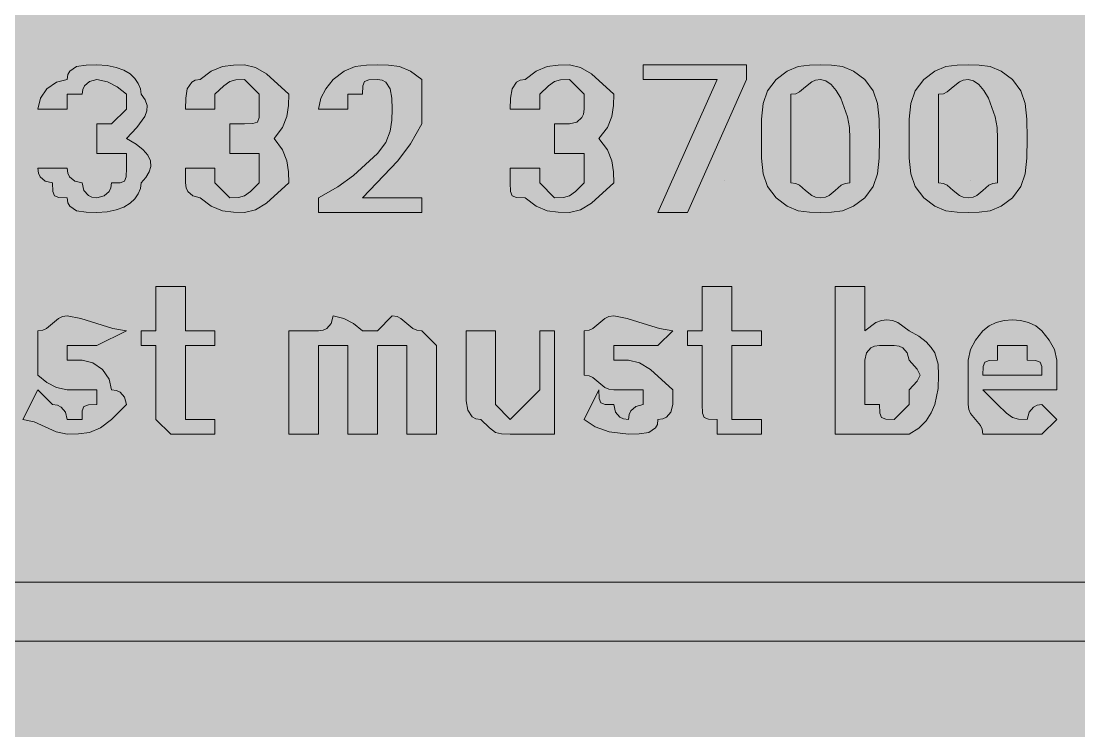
# Model space of a CAD drawing. Header units: metres. Extents: x 10 to 558, y 11 to 260.
# Drawn here: x 364.8 to 450.8, y 133.6 to 191.2 of the extents above; entities that cross this region are included whole.
import ezdxf

# ---------------------------------------------------------------- set-up
doc = ezdxf.new("R2010")
doc.units = ezdxf.units.M
for name, color, linetype, true_color in [('FILL_BLUE_0000FF', 7, 'Continuous', 0x0000ff), ('FILL_WHITE_FFFFFF', 7, 'Continuous', 0xffffff), ('STROKE_WHITE_FFFFFF', 7, 'Continuous', 0xffffff)]:
    doc.layers.add(name, color=color, linetype=linetype, true_color=true_color)

msp = doc.modelspace()

# ---------------------------------------------------------------- hatches: boundary and pattern name
at = {"layer": 'FILL_BLUE_0000FF', "true_color": 0x0000ff}
h = msp.add_hatch(color=7, dxfattribs=at)
h.dxf.hatch_style = 1
h.paths.add_polyline_path([(551.8, 259.63), (552.54, 259.47), (553.8, 258.93), (554.83, 258.16), (555.75, 257.28), (556.54, 256.78), (557.14, 256.19), (557.56, 255.55), (557.85, 254.88), (558.11, 253.57), (558.15, 252.48), (558.15, 18.48), (558.15, 16.08), (555.75, 13.68), (554.83, 12.8), (553.8, 12.03), (552.54, 11.49), (551.8, 11.33), (550.95, 11.28), (16.95, 11.28), (16.05, 11.3), (15.15, 11.43), (14.25, 11.79), (13.35, 12.48), (12.6, 12.63), (11.83, 12.99), (10.95, 13.68), (10.55, 14.18), (10.26, 14.77), (9.9, 16.08), (9.75, 18.48), (9.75, 252.48), (9.75, 254.88), (9.94, 255.76), (10.35, 256.53), (10.95, 257.28), (11.83, 257.99), (12.6, 258.48), (13.14, 258.97), (13.3, 259.28), (13.35, 259.68), (16.95, 259.68), (550.95, 259.68), (551.8, 259.63)])
at = {"layer": 'FILL_WHITE_FFFFFF', "true_color": 0xffffff}
h = msp.add_hatch(color=7, dxfattribs=at)
h.dxf.hatch_style = 1
h.paths.add_polyline_path([(373.35, 180.48), (372.15, 180.48), (370.95, 180.48), (370.95, 182.88), (372.15, 182.88), (373.35, 184.08), (373.35, 185.28), (372.6, 185.88), (371.83, 186.29), (370.95, 186.48), (370.35, 186.33), (369.94, 185.97), (369.8, 185.68), (369.75, 185.28), (368.55, 185.28), (368.55, 184.08), (366.15, 184.08), (366.36, 184.96), (366.9, 185.73), (367.67, 186.27), (368.55, 186.48), (368.6, 186.88), (368.76, 187.17), (369.3, 187.53), (370.07, 187.66), (370.95, 187.68), (371.79, 187.63), (372.52, 187.47), (373.14, 187.24), (373.65, 186.93), (374.04, 186.57), (374.32, 186.16), (374.49, 185.73), (374.55, 185.28), (374.89, 184.83), (375.04, 184.38), (375.01, 183.93), (374.85, 183.48), (374.21, 182.58), (373.35, 181.68), (374.14, 181.23), (374.72, 180.78), (375.1, 180.33), (375.3, 179.88), (375.33, 179.43), (375.21, 178.98), (374.94, 178.53), (374.55, 178.08), (374.49, 177.63), (374.32, 177.2), (374.04, 176.79), (373.65, 176.43), (373.14, 176.12), (372.52, 175.89), (371.79, 175.73), (370.95, 175.68), (370.07, 175.7), (369.3, 175.83), (368.76, 176.19), (368.6, 176.48), (368.55, 176.88), (367.86, 176.9), (367.5, 177.03), (367.37, 177.39), (367.35, 178.08), (366.75, 178.23), (366.34, 178.59), (366.2, 178.88), (366.15, 179.28), (368.55, 179.28), (368.6, 178.88), (368.74, 178.59), (369.15, 178.23), (369.75, 178.08), (369.9, 177.48), (370.26, 177.07), (370.55, 176.93), (370.95, 176.88), (371.55, 177.03), (371.96, 177.39), (372.1, 177.68), (372.15, 178.08), (372.84, 178.1), (373.2, 178.23), (373.33, 178.59), (373.35, 179.28), (373.35, 180.48)])
h = msp.add_hatch(color=7, dxfattribs=at)
h.dxf.hatch_style = 1
h.paths.add_polyline_path([(384.15, 180.48), (382.95, 180.48), (381.75, 180.48), (381.75, 182.88), (382.95, 182.88), (383.64, 182.9), (384, 183.03), (384.13, 183.39), (384.15, 184.08), (384.15, 185.28), (382.95, 186.48), (382.24, 186.46), (381.75, 186.33), (381.26, 185.97), (380.55, 185.28), (380.55, 184.08), (378.15, 184.08), (378.17, 184.96), (378.3, 185.73), (378.66, 186.27), (378.95, 186.43), (379.35, 186.48), (380.25, 187.17), (381.15, 187.53), (382.05, 187.66), (382.95, 187.68), (383.85, 187.47), (384.75, 186.93), (386.55, 185.28), (386.53, 184.38), (386.4, 183.48), (386.04, 182.58), (385.35, 181.68), (386.04, 180.78), (386.4, 179.88), (386.53, 178.98), (386.55, 178.08), (384.75, 176.43), (383.85, 175.89), (382.95, 175.68), (382.05, 175.7), (381.15, 175.83), (380.25, 176.19), (379.35, 176.88), (378.75, 177.03), (378.34, 177.39), (378.2, 177.68), (378.15, 178.08), (378.15, 179.28), (380.55, 179.28), (380.55, 178.08), (381.75, 176.88), (382.46, 176.9), (382.95, 177.03), (383.44, 177.39), (384.15, 178.08), (384.15, 179.28), (384.15, 180.48)])
h = msp.add_hatch(color=7, dxfattribs=at)
h.dxf.hatch_style = 1
h.paths.add_polyline_path([(388.95, 184.08), (389.14, 184.96), (389.55, 185.73), (390.15, 186.48), (391.05, 187.17), (391.95, 187.53), (392.85, 187.66), (393.75, 187.68), (394.65, 187.66), (395.55, 187.53), (396.45, 187.17), (397.35, 186.48), (397.35, 182.88), (396.43, 181.27), (395.4, 179.88), (392.55, 176.88), (397.35, 176.88), (397.35, 175.68), (388.95, 175.68), (388.95, 176.88), (390.54, 177.78), (391.8, 178.68), (393.75, 180.48), (394.44, 181.38), (394.8, 182.28), (394.93, 183.18), (394.95, 184.08), (394.93, 184.96), (394.8, 185.73), (394.44, 186.27), (394.15, 186.43), (393.75, 186.48), (393.06, 186.46), (392.7, 186.33), (392.57, 185.97), (392.55, 185.28), (391.35, 185.28), (391.35, 184.08), (388.95, 184.08)])
h = msp.add_hatch(color=7, dxfattribs=at)
h.dxf.hatch_style = 1
h.paths.add_polyline_path([(410.55, 180.48), (409.35, 180.48), (408.15, 180.48), (408.15, 182.88), (409.35, 182.88), (409.95, 183.03), (410.36, 183.39), (410.5, 183.68), (410.55, 184.08), (410.55, 185.28), (409.35, 186.48), (408.64, 186.46), (408.15, 186.33), (407.66, 185.97), (406.95, 185.28), (406.95, 184.08), (404.55, 184.08), (404.57, 184.96), (404.7, 185.73), (405.06, 186.27), (405.35, 186.43), (405.75, 186.48), (406.65, 187.17), (407.55, 187.53), (408.45, 187.66), (409.35, 187.68), (410.25, 187.47), (411.15, 186.93), (412.95, 185.28), (412.93, 184.38), (412.8, 183.48), (412.44, 182.58), (411.75, 181.68), (412.44, 180.78), (412.8, 179.88), (412.93, 178.98), (412.95, 178.08), (411.15, 176.43), (410.25, 175.89), (409.35, 175.68), (408.45, 175.7), (407.55, 175.83), (406.65, 176.19), (405.75, 176.88), (405.06, 176.9), (404.7, 177.03), (404.57, 177.39), (404.55, 178.08), (404.55, 179.28), (406.95, 179.28), (406.95, 178.08), (408.15, 176.88), (408.86, 176.9), (409.35, 177.03), (409.84, 177.39), (410.55, 178.08), (410.55, 179.28), (410.55, 180.48)])
h = msp.add_hatch(color=7, dxfattribs=at)
h.dxf.hatch_style = 1
h.paths.add_polyline_path([(421.35, 186.48), (415.35, 186.48), (415.35, 187.68), (423.75, 187.68), (423.75, 186.48), (418.95, 175.68), (416.55, 175.68), (421.35, 186.48)])
h = msp.add_hatch(color=7, dxfattribs=at)
h.dxf.hatch_style = 1
h.paths.add_polyline_path([(425.1, 184.53), (425.46, 185.56), (426.15, 186.48), (427.05, 187.17), (427.95, 187.53), (428.85, 187.66), (429.75, 187.68), (430.65, 187.66), (431.55, 187.53), (432.45, 187.17), (433.35, 186.48), (434.04, 185.56), (434.4, 184.53), (434.53, 183.27), (434.55, 181.68), (434.53, 180.09), (434.4, 178.83), (434.04, 177.8), (433.35, 176.88), (432.45, 176.19), (431.55, 175.83), (430.65, 175.7), (429.75, 175.68), (428.85, 175.7), (427.95, 175.83), (427.05, 176.19), (426.15, 176.88), (425.46, 177.8), (425.1, 178.83), (424.97, 180.09), (424.95, 181.68), (424.97, 183.27), (425.1, 184.53)])
h.paths.add_polyline_path([(430.46, 177.07), (430.95, 177.48), (431.44, 177.89), (431.75, 178.03), (432.15, 178.08), (432.15, 181.68), (432.1, 182.58), (431.94, 183.44), (431.4, 184.98), (431.04, 185.59), (430.63, 186.07), (430.2, 186.37), (429.75, 186.48), (429.35, 186.43), (429.04, 186.29), (428.55, 185.88), (428.06, 185.47), (427.75, 185.33), (427.35, 185.28), (427.35, 181.68), (427.35, 178.08), (427.75, 178.03), (428.06, 177.89), (428.55, 177.48), (429.04, 177.07), (429.35, 176.93), (429.75, 176.88), (430.15, 176.93), (430.46, 177.07)], flags=16)
h = msp.add_hatch(color=7, dxfattribs=at)
h.dxf.hatch_style = 1
h.paths.add_polyline_path([(437.1, 184.53), (437.46, 185.56), (438.15, 186.48), (439.05, 187.17), (439.95, 187.53), (440.85, 187.66), (441.75, 187.68), (442.65, 187.66), (443.55, 187.53), (444.45, 187.17), (445.35, 186.48), (446.04, 185.56), (446.4, 184.53), (446.53, 183.27), (446.55, 181.68), (446.53, 180.09), (446.4, 178.83), (446.04, 177.8), (445.35, 176.88), (444.45, 176.19), (443.55, 175.83), (442.65, 175.7), (441.75, 175.68), (440.85, 175.7), (439.95, 175.83), (439.05, 176.19), (438.15, 176.88), (437.46, 177.8), (437.1, 178.83), (436.97, 180.09), (436.95, 181.68), (436.97, 183.27), (437.1, 184.53)])
h.paths.add_polyline_path([(442.46, 177.07), (442.95, 177.48), (443.44, 177.89), (443.75, 178.03), (444.15, 178.08), (444.15, 181.68), (444.1, 182.58), (443.94, 183.44), (443.4, 184.98), (443.04, 185.59), (442.63, 186.07), (442.2, 186.37), (441.75, 186.48), (441.35, 186.43), (441.04, 186.29), (440.55, 185.88), (440.06, 185.47), (439.75, 185.33), (439.35, 185.28), (439.35, 181.68), (439.35, 178.08), (439.75, 178.03), (440.06, 177.89), (440.55, 177.48), (441.04, 177.07), (441.35, 176.93), (441.75, 176.88), (442.15, 176.93), (442.46, 177.07)], flags=16)
h = msp.add_hatch(color=7, dxfattribs=at)
h.dxf.hatch_style = 1
h.paths.add_polyline_path([(378.15, 158.88), (379.35, 158.88), (380.55, 158.88), (380.55, 157.68), (376.95, 157.68), (375.75, 158.88), (375.75, 160.08), (375.75, 164.88), (374.55, 164.88), (374.55, 166.08), (375.75, 166.08), (375.75, 169.68), (378.15, 169.68), (378.15, 166.08), (380.55, 166.08), (380.55, 164.88), (378.15, 164.88), (378.15, 160.08), (378.15, 158.88)])
h = msp.add_hatch(color=7, dxfattribs=at)
h.dxf.hatch_style = 1
h.paths.add_polyline_path([(422.55, 158.88), (423.75, 158.88), (424.95, 158.88), (424.95, 157.68), (421.35, 157.68), (421.35, 158.88), (420.66, 158.9), (420.3, 159.03), (420.17, 159.39), (420.15, 160.08), (420.15, 164.88), (418.95, 164.88), (418.95, 166.08), (420.15, 166.08), (420.15, 169.68), (422.55, 169.68), (422.55, 166.08), (424.95, 166.08), (424.95, 164.88), (422.55, 164.88), (422.55, 160.08), (422.55, 158.88)])
h = msp.add_hatch(color=7, dxfattribs=at)
h.dxf.hatch_style = 1
h.paths.add_polyline_path([(434.7, 166.92), (435.15, 166.98), (435.6, 166.92), (436.05, 166.75), (436.95, 166.08), (437.74, 165.63), (438.34, 165.18), (438.76, 164.73), (439.05, 164.28), (439.31, 163.38), (439.35, 162.48), (439.31, 161.39), (439.05, 160.08), (438.76, 159.41), (438.34, 158.77), (437.74, 158.18), (436.95, 157.68), (435.75, 157.68), (433.35, 157.68), (430.95, 157.68), (430.95, 169.68), (433.35, 169.68), (433.35, 166.08), (434.25, 166.75), (434.7, 166.92)])
h.paths.add_polyline_path([(436.95, 161.28), (437.62, 161.99), (437.85, 162.48), (437.62, 162.97), (436.95, 163.68), (436.8, 164.28), (436.44, 164.69), (436.15, 164.83), (435.75, 164.88), (434.55, 164.88), (434.15, 164.83), (433.86, 164.69), (433.5, 164.28), (433.35, 163.68), (433.35, 162.48), (433.35, 161.28), (433.35, 160.08), (434.55, 160.08), (434.57, 159.39), (434.7, 159.03), (435.06, 158.9), (435.75, 158.88), (436.95, 160.08), (436.95, 161.28)], flags=16)
h = msp.add_hatch(color=7, dxfattribs=at)
h.dxf.hatch_style = 1
h.paths.add_polyline_path([(369.75, 163.68), (370.63, 163.47), (371.4, 162.93), (371.94, 162.16), (372.15, 161.28), (372.55, 161.23), (372.84, 161.09), (373.2, 160.68), (373.35, 160.08), (372.15, 158.88), (371.25, 158.19), (370.35, 157.83), (369.45, 157.7), (368.55, 157.68), (367.65, 157.87), (366.75, 158.28), (365.85, 158.69), (364.95, 158.88), (366.15, 161.28), (367.35, 160.08), (367.75, 160.03), (368.04, 159.89), (368.4, 159.48), (368.55, 158.88), (369.75, 158.88), (369.77, 159.57), (369.9, 159.93), (370.26, 160.06), (370.95, 160.08), (370.95, 161.28), (368.55, 161.28), (367.67, 161.47), (366.9, 161.88), (366.15, 162.48), (366.15, 164.88), (366.15, 166.08), (366.55, 166.13), (366.86, 166.27), (367.35, 166.68), (367.84, 167.09), (368.15, 167.23), (368.55, 167.28), (369.64, 167.09), (370.95, 166.68), (372.26, 166.27), (373.35, 166.08), (370.95, 164.88), (369.75, 164.88), (368.55, 164.88), (368.55, 163.68), (369.75, 163.68)])
h = msp.add_hatch(color=7, dxfattribs=at)
h.dxf.hatch_style = 1
h.paths.add_polyline_path([(389.35, 166.13), (389.64, 166.27), (390, 166.68), (390.15, 167.28), (391.03, 167.09), (391.8, 166.68), (392.55, 166.08), (393.75, 166.08), (394.95, 167.28), (395.35, 167.23), (395.66, 167.09), (396.15, 166.68), (396.64, 166.27), (396.95, 166.13), (397.35, 166.08), (398.55, 164.88), (398.55, 163.68), (398.55, 157.68), (396.15, 157.68), (396.15, 163.68), (396.15, 164.88), (394.95, 164.88), (393.75, 164.88), (393.75, 163.68), (393.75, 157.68), (391.35, 157.68), (391.35, 163.68), (391.35, 164.88), (390.15, 164.88), (388.95, 164.88), (388.95, 163.68), (388.95, 157.68), (386.55, 157.68), (386.55, 166.08), (388.95, 166.08), (389.35, 166.13)])
h = msp.add_hatch(color=7, dxfattribs=at)
h.dxf.hatch_style = 1
h.paths.add_polyline_path([(414.15, 163.68), (415.05, 163.47), (415.95, 162.93), (417.75, 161.28), (417.75, 160.08), (417.6, 159.48), (417.24, 159.07), (416.95, 158.93), (416.55, 158.88), (416.5, 158.48), (416.34, 158.19), (415.8, 157.83), (415.03, 157.7), (414.15, 157.68), (412.58, 157.87), (411.45, 158.28), (410.55, 158.88), (411.75, 161.28), (411.77, 160.59), (411.9, 160.23), (412.26, 160.1), (412.95, 160.08), (413.1, 159.48), (413.46, 159.07), (413.75, 158.93), (414.15, 158.88), (414.2, 159.28), (414.34, 159.57), (414.75, 159.93), (415.35, 160.08), (415.35, 161.28), (414.15, 161.28), (412.95, 161.28), (412.55, 161.33), (412.24, 161.47), (411.75, 161.88), (411.26, 162.29), (410.95, 162.43), (410.55, 162.48), (410.55, 164.88), (410.55, 166.08), (410.95, 166.13), (411.26, 166.27), (411.75, 166.68), (412.24, 167.09), (412.55, 167.23), (412.95, 167.28), (414.04, 167.09), (415.35, 166.68), (416.66, 166.27), (417.75, 166.08), (416.55, 164.88), (414.15, 164.88), (412.95, 164.88), (412.95, 163.68), (414.15, 163.68)])
h = msp.add_hatch(color=7, dxfattribs=at)
h.dxf.hatch_style = 1
h.paths.add_polyline_path([(442.9, 158.08), (442.76, 158.39), (442.35, 158.88), (441.94, 159.37), (441.8, 159.68), (441.75, 160.08), (441.75, 163.68), (441.94, 164.56), (442.35, 165.33), (442.95, 166.08), (443.45, 166.47), (444.04, 166.75), (444.68, 166.92), (445.35, 166.98), (446.02, 166.92), (446.66, 166.75), (447.25, 166.47), (447.75, 166.08), (448.35, 165.33), (448.76, 164.56), (448.95, 163.68), (448.95, 161.28), (442.95, 161.28), (444.15, 160.08), (444.86, 159.39), (445.35, 159.03), (445.84, 158.9), (446.55, 158.88), (446.7, 159.48), (447.06, 159.89), (447.35, 160.03), (447.75, 160.08), (448.95, 158.88), (447.75, 157.68), (444.15, 157.68), (442.95, 157.68), (442.9, 158.08)])
h.paths.add_polyline_path([(447.73, 163.17), (447.6, 163.53), (447.24, 163.66), (446.55, 163.68), (446.55, 164.88), (444.15, 164.88), (444.15, 163.68), (443.46, 163.66), (443.1, 163.53), (442.97, 163.17), (442.95, 162.48), (447.75, 162.48), (447.73, 163.17)], flags=16)
h = msp.add_hatch(color=7, dxfattribs=at)
h.dxf.hatch_style = 1
h.paths.add_polyline_path([(403.84, 157.7), (403.35, 157.83), (402.86, 158.19), (402.15, 158.88), (401.75, 158.93), (401.46, 159.09), (401.1, 159.63), (400.97, 160.4), (400.95, 161.28), (400.95, 166.08), (403.35, 166.08), (403.35, 161.28), (403.35, 160.08), (404.55, 158.88), (405.75, 160.08), (406.95, 161.28), (406.95, 166.08), (408.15, 166.08), (408.15, 157.68), (406.95, 157.68), (405.75, 157.68), (404.55, 157.68), (403.84, 157.7)])
h = msp.add_hatch(color=7, dxfattribs=at)
h.dxf.hatch_style = 1
h.paths.add_polyline_path([(76.95, 136.08), (69.75, 136.08), (62.55, 143.28), (69.75, 150.48), (76.95, 150.48), (72.15, 145.68), (505.35, 145.68), (505.35, 140.88), (72.15, 140.88), (76.95, 136.08)])

# ---------------------------------------------------------------- linework, layer by layer
at = {"layer": 'FILL_WHITE_FFFFFF', "lineweight": 0, "true_color": 0xffffff}
for points in [[(373.35, 180.48), (372.15, 180.48), (370.95, 180.48), (370.95, 182.88), (372.15, 182.88), (373.35, 184.08), (373.35, 185.28), (372.6, 185.88), (371.83, 186.29), (370.95, 186.48), (370.35, 186.33), (369.94, 185.97), (369.8, 185.68), (369.75, 185.28), (368.55, 185.28), (368.55, 184.08), (366.15, 184.08), (366.36, 184.96), (366.9, 185.73), (367.67, 186.27), (368.55, 186.48), (368.6, 186.88), (368.76, 187.17), (369.3, 187.53), (370.07, 187.66), (370.95, 187.68), (371.79, 187.63), (372.52, 187.47), (373.14, 187.24), (373.65, 186.93), (374.04, 186.57), (374.32, 186.16), (374.49, 185.73), (374.55, 185.28), (374.89, 184.83), (375.04, 184.38), (375.01, 183.93), (374.85, 183.48), (374.21, 182.58), (373.35, 181.68), (374.14, 181.23), (374.72, 180.78), (375.1, 180.33), (375.3, 179.88), (375.33, 179.43), (375.21, 178.98), (374.94, 178.53), (374.55, 178.08), (374.49, 177.63), (374.32, 177.2), (374.04, 176.79), (373.65, 176.43), (373.14, 176.12), (372.52, 175.89), (371.79, 175.73), (370.95, 175.68), (370.07, 175.7), (369.3, 175.83), (368.76, 176.19), (368.6, 176.48), (368.55, 176.88), (367.86, 176.9), (367.5, 177.03), (367.37, 177.39), (367.35, 178.08), (366.75, 178.23), (366.34, 178.59), (366.2, 178.88), (366.15, 179.28), (368.55, 179.28), (368.6, 178.88), (368.74, 178.59), (369.15, 178.23), (369.75, 178.08), (369.9, 177.48), (370.26, 177.07), (370.55, 176.93), (370.95, 176.88), (371.55, 177.03), (371.96, 177.39), (372.1, 177.68), (372.15, 178.08), (372.84, 178.1), (373.2, 178.23), (373.33, 178.59), (373.35, 179.28)], [(384.15, 180.48), (382.95, 180.48), (381.75, 180.48), (381.75, 182.88), (382.95, 182.88), (383.64, 182.9), (384, 183.03), (384.13, 183.39), (384.15, 184.08), (384.15, 185.28), (382.95, 186.48), (382.24, 186.46), (381.75, 186.33), (381.26, 185.97), (380.55, 185.28), (380.55, 184.08), (378.15, 184.08), (378.17, 184.96), (378.3, 185.73), (378.66, 186.27), (378.95, 186.43), (379.35, 186.48), (380.25, 187.17), (381.15, 187.53), (382.05, 187.66), (382.95, 187.68), (383.85, 187.47), (384.75, 186.93), (386.55, 185.28), (386.53, 184.38), (386.4, 183.48), (386.04, 182.58), (385.35, 181.68), (386.04, 180.78), (386.4, 179.88), (386.53, 178.98), (386.55, 178.08), (384.75, 176.43), (383.85, 175.89), (382.95, 175.68), (382.05, 175.7), (381.15, 175.83), (380.25, 176.19), (379.35, 176.88), (378.75, 177.03), (378.34, 177.39), (378.2, 177.68), (378.15, 178.08), (378.15, 179.28), (380.55, 179.28), (380.55, 178.08), (381.75, 176.88), (382.46, 176.9), (382.95, 177.03), (383.44, 177.39), (384.15, 178.08), (384.15, 179.28)], [(388.95, 184.08), (389.14, 184.96), (389.55, 185.73), (390.15, 186.48), (391.05, 187.17), (391.95, 187.53), (392.85, 187.66), (393.75, 187.68), (394.65, 187.66), (395.55, 187.53), (396.45, 187.17), (397.35, 186.48), (397.35, 182.88), (396.43, 181.27), (395.4, 179.88), (392.55, 176.88), (397.35, 176.88), (397.35, 175.68), (388.95, 175.68), (388.95, 176.88), (390.54, 177.78), (391.8, 178.68), (393.75, 180.48), (394.44, 181.38), (394.8, 182.28), (394.93, 183.18), (394.95, 184.08), (394.93, 184.96), (394.8, 185.73), (394.44, 186.27), (394.15, 186.43), (393.75, 186.48), (393.06, 186.46), (392.7, 186.33), (392.57, 185.97), (392.55, 185.28), (391.35, 185.28), (391.35, 184.08)], [(410.55, 180.48), (409.35, 180.48), (408.15, 180.48), (408.15, 182.88), (409.35, 182.88), (409.95, 183.03), (410.36, 183.39), (410.5, 183.68), (410.55, 184.08), (410.55, 185.28), (409.35, 186.48), (408.64, 186.46), (408.15, 186.33), (407.66, 185.97), (406.95, 185.28), (406.95, 184.08), (404.55, 184.08), (404.57, 184.96), (404.7, 185.73), (405.06, 186.27), (405.35, 186.43), (405.75, 186.48), (406.65, 187.17), (407.55, 187.53), (408.45, 187.66), (409.35, 187.68), (410.25, 187.47), (411.15, 186.93), (412.95, 185.28), (412.93, 184.38), (412.8, 183.48), (412.44, 182.58), (411.75, 181.68), (412.44, 180.78), (412.8, 179.88), (412.93, 178.98), (412.95, 178.08), (411.15, 176.43), (410.25, 175.89), (409.35, 175.68), (408.45, 175.7), (407.55, 175.83), (406.65, 176.19), (405.75, 176.88), (405.06, 176.9), (404.7, 177.03), (404.57, 177.39), (404.55, 178.08), (404.55, 179.28), (406.95, 179.28), (406.95, 178.08), (408.15, 176.88), (408.86, 176.9), (409.35, 177.03), (409.84, 177.39), (410.55, 178.08), (410.55, 179.28)], [(421.35, 186.48), (415.35, 186.48), (415.35, 187.68), (423.75, 187.68), (423.75, 186.48), (418.95, 175.68), (416.55, 175.68)], [(425.1, 184.53), (425.46, 185.56), (426.15, 186.48), (427.05, 187.17), (427.95, 187.53), (428.85, 187.66), (429.75, 187.68), (430.65, 187.66), (431.55, 187.53), (432.45, 187.17), (433.35, 186.48), (434.04, 185.56), (434.4, 184.53), (434.53, 183.27), (434.55, 181.68), (434.53, 180.09), (434.4, 178.83), (434.04, 177.8), (433.35, 176.88), (432.45, 176.19), (431.55, 175.83), (430.65, 175.7), (429.75, 175.68), (428.85, 175.7), (427.95, 175.83), (427.05, 176.19), (426.15, 176.88), (425.46, 177.8), (425.1, 178.83), (424.97, 180.09), (424.95, 181.68), (424.97, 183.27)], [(437.1, 184.53), (437.46, 185.56), (438.15, 186.48), (439.05, 187.17), (439.95, 187.53), (440.85, 187.66), (441.75, 187.68), (442.65, 187.66), (443.55, 187.53), (444.45, 187.17), (445.35, 186.48), (446.04, 185.56), (446.4, 184.53), (446.53, 183.27), (446.55, 181.68), (446.53, 180.09), (446.4, 178.83), (446.04, 177.8), (445.35, 176.88), (444.45, 176.19), (443.55, 175.83), (442.65, 175.7), (441.75, 175.68), (440.85, 175.7), (439.95, 175.83), (439.05, 176.19), (438.15, 176.88), (437.46, 177.8), (437.1, 178.83), (436.97, 180.09), (436.95, 181.68), (436.97, 183.27)], [(430.46, 177.07), (430.95, 177.48), (431.44, 177.89), (431.75, 178.03), (432.15, 178.08), (432.15, 181.68), (432.1, 182.58), (431.94, 183.44), (431.4, 184.98), (431.04, 185.59), (430.63, 186.07), (430.2, 186.37), (429.75, 186.48), (429.35, 186.43), (429.04, 186.29), (428.55, 185.88), (428.06, 185.47), (427.75, 185.33), (427.35, 185.28), (427.35, 181.68), (427.35, 178.08), (427.75, 178.03), (428.06, 177.89), (428.55, 177.48), (429.04, 177.07), (429.35, 176.93), (429.75, 176.88), (430.15, 176.93)], [(442.46, 177.07), (442.95, 177.48), (443.44, 177.89), (443.75, 178.03), (444.15, 178.08), (444.15, 181.68), (444.1, 182.58), (443.94, 183.44), (443.4, 184.98), (443.04, 185.59), (442.63, 186.07), (442.2, 186.37), (441.75, 186.48), (441.35, 186.43), (441.04, 186.29), (440.55, 185.88), (440.06, 185.47), (439.75, 185.33), (439.35, 185.28), (439.35, 181.68), (439.35, 178.08), (439.75, 178.03), (440.06, 177.89), (440.55, 177.48), (441.04, 177.07), (441.35, 176.93), (441.75, 176.88), (442.15, 176.93)], [(378.15, 158.88), (379.35, 158.88), (380.55, 158.88), (380.55, 157.68), (376.95, 157.68), (375.75, 158.88), (375.75, 160.08), (375.75, 164.88), (374.55, 164.88), (374.55, 166.08), (375.75, 166.08), (375.75, 169.68), (378.15, 169.68), (378.15, 166.08), (380.55, 166.08), (380.55, 164.88), (378.15, 164.88), (378.15, 160.08)], [(422.55, 158.88), (423.75, 158.88), (424.95, 158.88), (424.95, 157.68), (421.35, 157.68), (421.35, 158.88), (420.66, 158.9), (420.3, 159.03), (420.17, 159.39), (420.15, 160.08), (420.15, 164.88), (418.95, 164.88), (418.95, 166.08), (420.15, 166.08), (420.15, 169.68), (422.55, 169.68), (422.55, 166.08), (424.95, 166.08), (424.95, 164.88), (422.55, 164.88), (422.55, 160.08)], [(434.7, 166.92), (435.15, 166.98), (435.6, 166.92), (436.05, 166.75), (436.95, 166.08), (437.74, 165.63), (438.34, 165.18), (438.76, 164.73), (439.05, 164.28), (439.31, 163.38), (439.35, 162.48), (439.31, 161.39), (439.05, 160.08), (438.76, 159.41), (438.34, 158.77), (437.74, 158.18), (436.95, 157.68), (435.75, 157.68), (433.35, 157.68), (430.95, 157.68), (430.95, 169.68), (433.35, 169.68), (433.35, 166.08), (434.25, 166.75)], [(369.75, 163.68), (370.63, 163.47), (371.4, 162.93), (371.94, 162.16), (372.15, 161.28), (372.55, 161.23), (372.84, 161.09), (373.2, 160.68), (373.35, 160.08), (372.15, 158.88), (371.25, 158.19), (370.35, 157.83), (369.45, 157.7), (368.55, 157.68), (367.65, 157.87), (366.75, 158.28), (365.85, 158.69), (364.95, 158.88), (366.15, 161.28), (367.35, 160.08), (367.75, 160.03), (368.04, 159.89), (368.4, 159.48), (368.55, 158.88), (369.75, 158.88), (369.77, 159.57), (369.9, 159.93), (370.26, 160.06), (370.95, 160.08), (370.95, 161.28), (368.55, 161.28), (367.67, 161.47), (366.9, 161.88), (366.15, 162.48), (366.15, 164.88), (366.15, 166.08), (366.55, 166.13), (366.86, 166.27), (367.35, 166.68), (367.84, 167.09), (368.15, 167.23), (368.55, 167.28), (369.64, 167.09), (370.95, 166.68), (372.26, 166.27), (373.35, 166.08), (370.95, 164.88), (369.75, 164.88), (368.55, 164.88), (368.55, 163.68)], [(389.35, 166.13), (389.64, 166.27), (390, 166.68), (390.15, 167.28), (391.03, 167.09), (391.8, 166.68), (392.55, 166.08), (393.75, 166.08), (394.95, 167.28), (395.35, 167.23), (395.66, 167.09), (396.15, 166.68), (396.64, 166.27), (396.95, 166.13), (397.35, 166.08), (398.55, 164.88), (398.55, 163.68), (398.55, 157.68), (396.15, 157.68), (396.15, 163.68), (396.15, 164.88), (394.95, 164.88), (393.75, 164.88), (393.75, 163.68), (393.75, 157.68), (391.35, 157.68), (391.35, 163.68), (391.35, 164.88), (390.15, 164.88), (388.95, 164.88), (388.95, 163.68), (388.95, 157.68), (386.55, 157.68), (386.55, 166.08), (388.95, 166.08)], [(414.15, 163.68), (415.05, 163.47), (415.95, 162.93), (417.75, 161.28), (417.75, 160.08), (417.6, 159.48), (417.24, 159.07), (416.95, 158.93), (416.55, 158.88), (416.5, 158.48), (416.34, 158.19), (415.8, 157.83), (415.03, 157.7), (414.15, 157.68), (412.58, 157.87), (411.45, 158.28), (410.55, 158.88), (411.75, 161.28), (411.77, 160.59), (411.9, 160.23), (412.26, 160.1), (412.95, 160.08), (413.1, 159.48), (413.46, 159.07), (413.75, 158.93), (414.15, 158.88), (414.2, 159.28), (414.34, 159.57), (414.75, 159.93), (415.35, 160.08), (415.35, 161.28), (414.15, 161.28), (412.95, 161.28), (412.55, 161.33), (412.24, 161.47), (411.75, 161.88), (411.26, 162.29), (410.95, 162.43), (410.55, 162.48), (410.55, 164.88), (410.55, 166.08), (410.95, 166.13), (411.26, 166.27), (411.75, 166.68), (412.24, 167.09), (412.55, 167.23), (412.95, 167.28), (414.04, 167.09), (415.35, 166.68), (416.66, 166.27), (417.75, 166.08), (416.55, 164.88), (414.15, 164.88), (412.95, 164.88), (412.95, 163.68)], [(442.9, 158.08), (442.76, 158.39), (442.35, 158.88), (441.94, 159.37), (441.8, 159.68), (441.75, 160.08), (441.75, 163.68), (441.94, 164.56), (442.35, 165.33), (442.95, 166.08), (443.45, 166.47), (444.04, 166.75), (444.68, 166.92), (445.35, 166.98), (446.02, 166.92), (446.66, 166.75), (447.25, 166.47), (447.75, 166.08), (448.35, 165.33), (448.76, 164.56), (448.95, 163.68), (448.95, 161.28), (442.95, 161.28), (444.15, 160.08), (444.86, 159.39), (445.35, 159.03), (445.84, 158.9), (446.55, 158.88), (446.7, 159.48), (447.06, 159.89), (447.35, 160.03), (447.75, 160.08), (448.95, 158.88), (447.75, 157.68), (444.15, 157.68), (442.95, 157.68)], [(403.84, 157.7), (403.35, 157.83), (402.86, 158.19), (402.15, 158.88), (401.75, 158.93), (401.46, 159.09), (401.1, 159.63), (400.97, 160.4), (400.95, 161.28), (400.95, 166.08), (403.35, 166.08), (403.35, 161.28), (403.35, 160.08), (404.55, 158.88), (405.75, 160.08), (406.95, 161.28), (406.95, 166.08), (408.15, 166.08), (408.15, 157.68), (406.95, 157.68), (405.75, 157.68), (404.55, 157.68)], [(436.95, 161.28), (437.62, 161.99), (437.85, 162.48), (437.62, 162.97), (436.95, 163.68), (436.8, 164.28), (436.44, 164.69), (436.15, 164.83), (435.75, 164.88), (434.55, 164.88), (434.15, 164.83), (433.86, 164.69), (433.5, 164.28), (433.35, 163.68), (433.35, 162.48), (433.35, 161.28), (433.35, 160.08), (434.55, 160.08), (434.57, 159.39), (434.7, 159.03), (435.06, 158.9), (435.75, 158.88), (436.95, 160.08)], [(447.73, 163.17), (447.6, 163.53), (447.24, 163.66), (446.55, 163.68), (446.55, 164.88), (444.15, 164.88), (444.15, 163.68), (443.46, 163.66), (443.1, 163.53), (442.97, 163.17), (442.95, 162.48), (447.75, 162.48)], [(76.95, 136.08), (69.75, 136.08), (62.55, 143.28), (69.75, 150.48), (76.95, 150.48), (72.15, 145.68), (505.35, 145.68), (505.35, 140.88), (72.15, 140.88)]]:
    msp.add_lwpolyline(points, close=True, dxfattribs=at)
at = {"layer": 'STROKE_WHITE_FFFFFF', "lineweight": 0, "true_color": 0xffffff}
for points in [[(421.95, 178.32), (421.95, 178.32)], [(421.95, 178.32), (421.95, 178.32)], [(421.95, 178.32), (421.95, 178.32)], [(421.95, 178.32), (421.95, 178.32)], [(421.95, 178.32), (421.95, 178.32)], [(421.95, 178.32), (421.95, 178.32)], [(421.95, 178.32), (421.95, 178.32)], [(421.95, 178.32), (421.95, 178.32)], [(441.95, 178.32), (441.95, 178.32)], [(441.95, 178.32), (441.95, 178.32)], [(441.95, 178.32), (441.95, 178.32)], [(441.95, 178.32), (441.95, 178.32)], [(441.95, 178.32), (441.95, 178.32)], [(441.95, 178.32), (441.95, 178.32)], [(441.95, 178.32), (441.95, 178.32)], [(441.95, 178.32), (441.95, 178.32)]]:
    msp.add_lwpolyline(points, dxfattribs=at)

doc.saveas('drawing.dxf')
